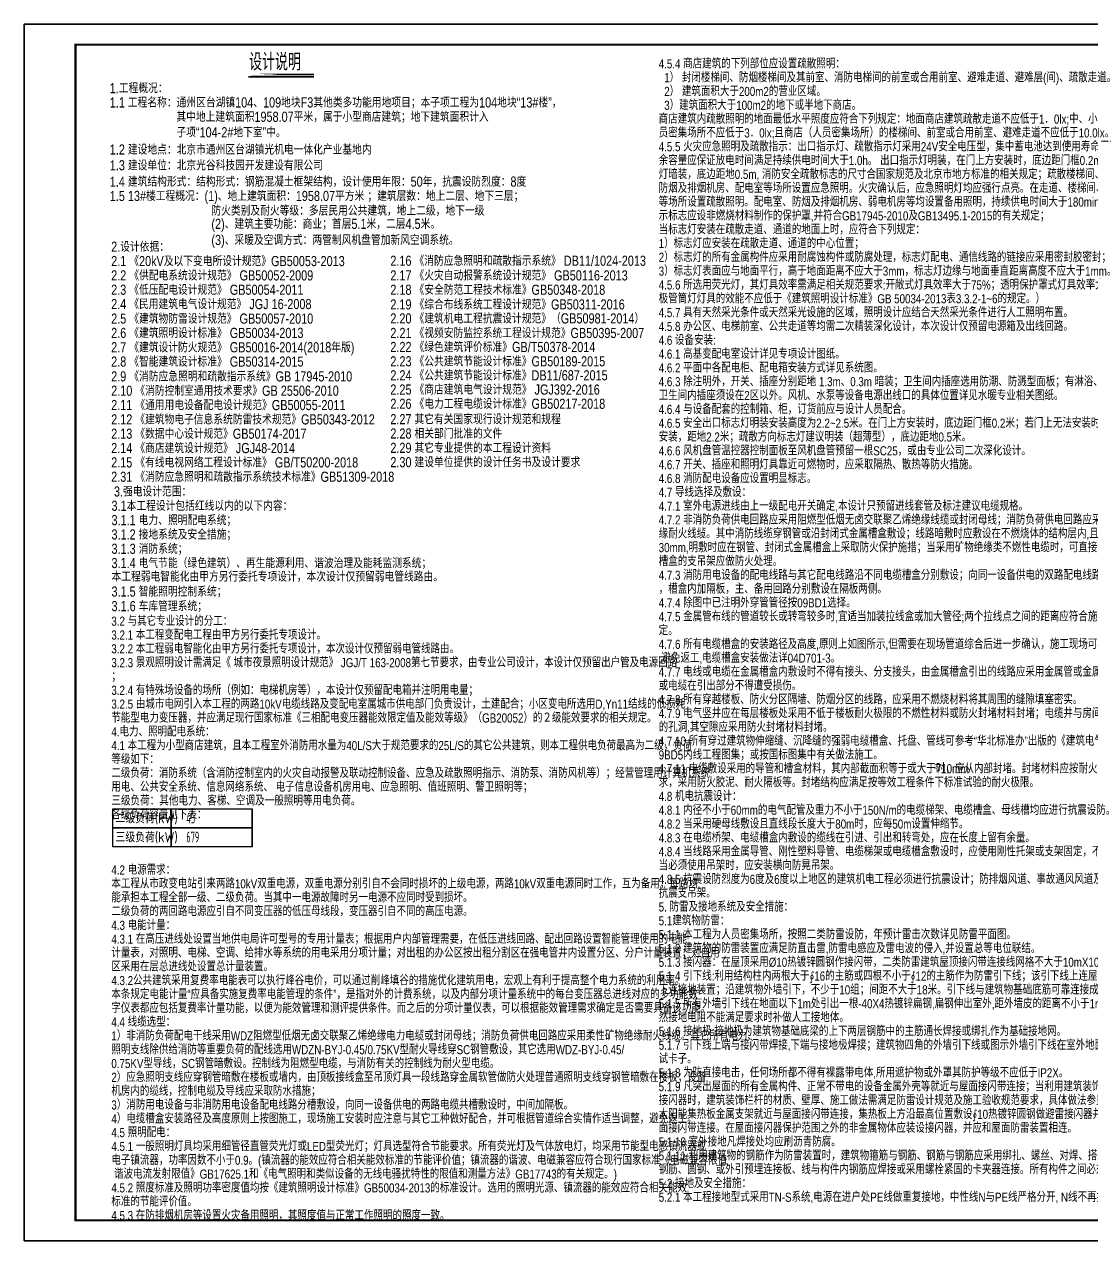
# Model space of a CAD drawing. Extents: x -179932 to 111184, y 127561 to 305761.
# Drawn here: x -179932 to -127792, y 246361 to 305761 of the extents above; entities that cross this region are included whole.
import ezdxf

# ---------------------------------------------------------------- set-up
doc = ezdxf.new("R2010")
doc.units = 0
doc.header["$LTSCALE"] = 1000
for name, color, linetype in [('DIM-箱柜', 3, 'CONTINUOUS'), ('TEL_TEXT', 3, 'CONTINUOUS'), ('TEL_TITLE', 7, 'CONTINUOUS'), ('内审意见修改', 2, 'CONTINUOUS')]:
    doc.layers.add(name, color=color, linetype=linetype)
doc.layers.add('内审要求修改2.10', color=6, linetype='CONTINUOUS', plot=False)
doc.layers.get('内审要求修改2.10').off()
doc.styles.add('_HZTXT', font='ROS', dxfattribs={"width": 0.8, "bigfont": 'JD'})
doc.styles.add('_HZXY', font='ros.shx', dxfattribs={"width": 0.7, "bigfont": 'jd.shx'})
doc.styles.get("Standard").update_dxf_attribs({"font": 'GBENOR', "bigfont": 'GBCBIG'})

# ---------------------------------------------------------------- blocks, each defined once
blk = doc.blocks.new('SADF AGF AERG AER GER')
at = {"layer": 'DIM-箱柜'}
blk.add_lwpolyline([(-462150, -1228514), (-378050, -1228514), (-378050, -1287914), (-462150, -1287914)], close=True, dxfattribs=at)
blk = doc.blocks.new('A$C6873132B')
at = {"layer": 'DIM-箱柜'}
blk.add_blockref('SADF AGF AERG AER GER', (378050, 1287914), dxfattribs=at)

msp = doc.modelspace()

# ---------------------------------------------------------------- linework, layer by layer
at = {"layer": 'TEL_TEXT'}
for p, q in [((-168984, 303191), (-165784, 303191)), ((-165784, 303191), (-168984, 303191))]:
    msp.add_line(p, q, dxfattribs=at)
at = {"layer": 'TEL_TEXT', "const_width": 83.3}
msp.add_lwpolyline([(-168984, 303316), (-165784, 303316)], close=True, dxfattribs=at)
at = {"layer": 'TEL_TEXT'}
for points in [[(-175607, 267449), (-168798, 267449), (-168798, 265593), (-175607, 265593)], [(-172759, 267449), (-172759, 267449), (-172759, 265593), (-172759, 265593)], [(-168798, 267449), (-168798, 267449), (-168798, 265593), (-168798, 265593)], [(-175607, 266521), (-168798, 266521), (-168798, 266521), (-175607, 266521)]]:
    msp.add_lwpolyline(points, close=True, dxfattribs=at)
at = {"layer": 'TEL_TITLE'}
msp.add_lwpolyline([(-179932, 246361), (-95832, 246361), (-95832, 305761), (-179932, 305761)], close=True, dxfattribs=at)
at = {"layer": 'TEL_TITLE', "const_width": 100}
msp.add_lwpolyline([(-177432, 247361), (-96832, 247361), (-96832, 304761), (-177432, 304761)], close=True, dxfattribs=at)

# ---------------------------------------------------------------- block references
at = {"layer": 'DIM-箱柜'}
msp.add_blockref('SADF AGF AERG AER GER', (282218, 1534275), dxfattribs=at)
at = {"layer": '内审要求修改2.10'}
msp.add_blockref('A$C6873132B', (-95832, 246361), dxfattribs=at)

# ---------------------------------------------------------------- texts
at = {"layer": 'TEL_TEXT', "width": 0.8}
for s, height, style, p in [('设计说明', 833.3, '_HZXY', (-168952, 303507)), ('4.5.4 商店建筑的下列部位应设置疏散照明：', 446.51, '_HZTXT', (-148943, 303610)), ('1.工程概况：', 496.1, '_HZTXT', (-175758, 302399)), ('1） 封闭楼梯间、防烟楼梯间及其前室、消防电梯间的前室或合用前室、避难走道、避难层(间)、疏散走道。', 446.51, '_HZTXT', (-148673, 302935)), ('2） 建筑面积大于200m2的营业区域。', 446.51, '_HZTXT', (-148673, 302260)), ('1.1 工程名称：通州区台湖镇104、109地块F3其他类多功能用地项目；本子项工程为104地块“13#楼”，', 496.12, '_HZTXT', (-175758, 301699)), ('3）建筑面积大于100m2的地下或半地下商店。', 446.51, '_HZTXT', (-148673, 301585)), ('商店建筑内疏散照明的地面最低水平照度应符合下列规定：地面商店建筑疏散走道不应低于1．0lx;中、小型商店建筑营业区等人', 446.51, '_HZTXT', (-148943, 300910)), ('子项“104-2#地下室”中。 ', 496.12, '_HZTXT', (-172502, 300241)), ('员密集场所不应低于3．0lx;且商店（人员密集场所）的楼梯间、前室或合用前室、避难走道不应低于10.0lx。', 446.51, '_HZTXT', (-148943, 300235)), ('4.5.5 火灾应急照明及疏散指示：出口指示灯、疏散指示灯采用24V安全电压型，集中蓄电池达到使用寿命周期后标称的剩', 446.51, '_HZTXT', (-148943, 299560)), ('1.2 建设地点：北京市通州区台湖镇光机电一体化产业基地内 ', 496.12, '_HZTXT', (-175758, 299399)), ('余容量应保证放电时间满足持续供电时间大于1.0h。 出口指示灯明装，在门上方安装时，底边距门框0.2m。疏散诱导指示', 446.51, '_HZTXT', (-148943, 298885)), ('1.3 建设单位：北京光谷科技园开发建设有限公司', 496.12, '_HZTXT', (-175758, 298629)), ('1.4 建筑结构形式：结构形式：钢筋混凝土框架结构，设计使用年限：50年，抗震设防烈度：8度  ', 496.12, '_HZTXT', (-175758, 297832)), ('灯暗装，底边距地0.5m, 消防安全疏散标志的尺寸合国家规范及北京市地方标准的相关规定；疏散楼梯间、疏散通道、门厅、', 446.51, '_HZTXT', (-148943, 298210)), ('1.5 13#楼工程概况：(1)、地上建筑面积：1958.07平方米 ；建筑层数：地上二层、地下三层；', 496.12, '_HZTXT', (-175758, 297132)), ('防烟及排烟机房、配电室等场所设置应急照明。火灾确认后，应急照明灯均应强行点亮。在走道、楼梯间、门厅、通往室外的出入口', 446.51, '_HZTXT', (-148943, 297535)), ('等场所设置疏散照明。配电室、防烟及排烟机房、弱电机房等均设置备用照明，持续供电时间大于180min；应急照明及疏散指', 446.51, '_HZTXT', (-148943, 296860)), ('防火类别及耐火等级：多层民用公共建筑，地上二级，地下一级 ', 496.12, '_HZTXT', (-170794, 296417)), ('示标志应设非燃烧材料制作的保护罩,并符合GB17945-2010及GB13495.1-2015的有关规定；', 446.51, '_HZTXT', (-148943, 296185)), ('(2)、建筑主要功能：商业；首层5.1米，二层4.5米。  ', 496.12, '_HZTXT', (-170794, 295769)), ('当标志灯安装在疏散走道、通道的地面上时，应符合下列规定：', 446.51, '_HZTXT', (-148943, 295510)), ('(3)、采暖及空调方式：两管制风机盘管加新风空调系统。', 496.12, '_HZTXT', (-170794, 294982)), ('1）标志灯应安装在疏散走道、通道的中心位置；', 446.51, '_HZTXT', (-148943, 294835)), ('2.设计依据：', 496.1, '_HZTXT', (-175690, 294652)), ('2）标志灯的所有金属构件应采用耐腐蚀构件或防腐处理，标志灯配电、通信线路的链接应采用密封胶密封；', 446.51, '_HZTXT', (-148943, 294160)), ('2.1 《20kV及以下变电所设计规范》GB50053-2013', 496.12, '_HZTXT', (-175690, 293952)), ('2.2 《供配电系统设计规范》 GB50052-2009', 496.12, '_HZTXT', (-175690, 293252)), ('2.17 《火灾自动报警系统设计规范》 GB50116-2013', 496.12, '_HZTXT', (-162051, 293252)), ('3）标志灯表面应与地面平行，高于地面距离不应大于3mm，标志灯边缘与地面垂直距离高度不应大于1mm。', 446.51, '_HZTXT', (-148943, 293485)), ('2.3 《低压配电设计规范》 GB50054-2011', 496.12, '_HZTXT', (-175690, 292552)), ('2.18 《安全防范工程技术标准》GB50348-2018', 496.12, '_HZTXT', (-162051, 292552)), ('4.5.6 所选用荧光灯，其灯具效率需满足相关规范要求:开敞式灯具效率大于75%%%；透明保护罩式灯具效率大于70%。（发光二', 446.51, '_HZTXT', (-148943, 292810)), ('2.4 《民用建筑电气设计规范》 JGJ 16-2008', 496.12, '_HZTXT', (-175690, 291852)), ('2.19 《综合布线系统工程设计规范》GB50311-2016', 496.12, '_HZTXT', (-162051, 291835)), ('极管筒灯灯具的效能不应低于《建筑照明设计标准》GB 50034-2013表3.3.2-1~6的规定。）', 446.51, '_HZTXT', (-148943, 292135)), ('2.5 《建筑物防雷设计规范》 GB50057-2010', 496.12, '_HZTXT', (-175690, 291143)), ('2.20 《建筑机电工程抗震设计规范》（GB50981-2014）', 496.12, '_HZTXT', (-162051, 291152)), ('4.5.7 具有天然采光条件或天然采光设施的区域，照明设计应结合天然采光条件进行人工照明布置。', 446.51, '_HZTXT', (-148943, 291460)), ('4.5.8 办公区、电梯前室、公共走道等均需二次精装深化设计，本次设计仅预留电源箱及出线回路。', 446.51, '_HZTXT', (-148943, 290785)), ('2.6 《建筑照明设计标准》 GB50034-2013', 496.12, '_HZTXT', (-175690, 290443)), ('2.21 《视频安防监控系统工程设计规范》GB50395-2007', 496.12, '_HZTXT', (-162051, 290440)), ('4.6 设备安装:', 446.5, '_HZTXT', (-148943, 290110)), ('2.22 《绿色建筑评价标准》GB/T50378-2014', 496.12, '_HZTXT', (-162051, 289756)), ('4.6.1 高基变配电室设计详见专项设计图纸。', 446.51, '_HZTXT', (-148943, 289435)), ('2.8 《智能建筑设计标准》 GB50314-2015', 496.12, '_HZTXT', (-175690, 289043)), ('2.23 《公共建筑节能设计标准》GB50189-2015', 496.12, '_HZTXT', (-162051, 289056)), ('2.9 《消防应急照明和疏散指示系统》GB 17945-2010', 496.12, '_HZTXT', (-175690, 288320)), ('2.24 《公共建筑节能设计标准》DB11/687-2015', 496.12, '_HZTXT', (-162051, 288373)), ('4.6.2 平面中各配电柜、配电箱安装方式详见系统图。', 446.51, '_HZTXT', (-148943, 288760)), ('2.10 《消防控制室通用技术要求》GB 25506-2010', 496.12, '_HZTXT', (-175690, 287620)), ('4.6.3 除注明外，开关、插座分别距地 1.3m、0.3m 暗装；卫生间内插座选用防潮、防溅型面板；有淋浴、浴缸的', 446.51, '_HZTXT', (-148943, 288085)), ('卫生间内插座须设在2区以外。风机、水泵等设备电源出线口的具体位置详见水暖专业相关图纸。', 446.51, '_HZTXT', (-148943, 287410)), ('2.11 《通用用电设备配电设计规范》GB50055-2011', 496.12, '_HZTXT', (-175690, 286920)), ('4.6.4 与设备配套的控制箱、柜，订货前应与设计人员配合。', 446.51, '_HZTXT', (-148943, 286735)), ('2.12 《建筑物电子信息系统防雷技术规范》GB50343-2012', 496.12, '_HZTXT', (-175690, 286220)), ('2.27 其它有关国家现行设计规范和规程', 496.12, '_HZTXT', (-162051, 286230)), ('4.6.5 安全出口标志灯明装安装高度为2.2~2.5米。在门上方安装时，底边距门框0.2米；若门上无法安装时，在门旁墙上', 446.51, '_HZTXT', (-148943, 286060)), ('2.13 《数据中心设计规范》GB50174-2017', 496.12, '_HZTXT', (-175690, 285520)), ('2.28 相关部门批准的文件', 496.12, '_HZTXT', (-162051, 285530)), ('安装，距地2.2米；疏散方向标志灯建议明装（超薄型），底边距地0.5米。', 446.51, '_HZTXT', (-148943, 285385)), ('2.29 其它专业提供的本工程设计资料', 496.12, '_HZTXT', (-162051, 284830)), ('4.6.6 风机盘管温控器控制面板至风机盘管预留一根SC25，或由专业公司二次深化设计。', 446.51, '_HZTXT', (-148943, 284710)), ('2.30 建设单位提供的设计任务书及设计要求', 496.12, '_HZTXT', (-162051, 284130)), ('4.6.7 开关、插座和照明灯具靠近可燃物时，应采取隔热、散热等防火措施。', 446.51, '_HZTXT', (-148943, 284035)), ('4.6.8 消防配电设备应设置明显标志。', 446.51, '_HZTXT', (-148943, 283360)), ('3.强电设计范围：', 496.1, '_HZTXT', (-175554, 282701)), ('4.7 导线选择及敷设：', 446.51, '_HZTXT', (-148943, 282685)), ('3.1本工程设计包括红线以内的以下内容：', 496.12, '_HZTXT', (-175673, 282001)), ('4.7.1 室外电源进线由上一级配电开关确定,本设计只预留进线套管及标注建议电缆规格。', 446.51, '_HZTXT', (-148943, 282010)), ('3.1.1 电力、照明配电系统；', 496.12, '_HZTXT', (-175673, 281301)), ('4.7.2 非消防负荷供电回路应采用阻燃型低烟无卤交联聚乙烯绝缘线缆或封闭母线；消防负荷供电回路应采用柔性矿物绝', 446.51, '_HZTXT', (-148943, 281335)), ('3.1.2 接地系统及安全措施；', 496.12, '_HZTXT', (-175673, 280601)), ('缘耐火线缆。其中消防线缆穿钢管或沿封闭式金属槽盒敷设；线路暗敷时应敷设在不燃烧体的结构层内,且保护层厚度不应小于', 446.51, '_HZTXT', (-148943, 280660)), ('3.1.3 消防系统；', 496.12, '_HZTXT', (-175673, 279901)), ('30mm,明敷时应在钢管、封闭式金属槽盒上采取防火保护施措；当采用矿物绝缘类不燃性电缆时，可直接明敷。消防用电缆', 446.51, '_HZTXT', (-148943, 279985)), ('槽盒的支吊架应做防火处理。', 446.51, '_HZTXT', (-148943, 279310)), ('3.1.4 电气节能（绿色建筑）、再生能源利用、谐波治理及能耗监测系统；', 496.12, '_HZTXT', (-175673, 279205)), ('本工程弱电智能化由甲方另行委托专项设计，本次设计仅预留弱电管线路由。', 496.12, '_HZTXT', (-175673, 278546)), ('4.7.3 消防用电设备的配电线路与其它配电线路沿不同电缆槽盒分别敷设；向同一设备供电的双路配电线路同槽盒敷设时', 446.51, '_HZTXT', (-148943, 278635)), ('3.1.5 智能照明控制系统；', 496.12, '_HZTXT', (-175673, 277814)), ('，槽盒内加隔板，主、备用回路分别敷设在隔板两侧。', 446.51, '_HZTXT', (-148943, 277960)), ('3.1.6 车库管理系统；', 496.12, '_HZTXT', (-175673, 277101)), ('4.7.4 除图中已注明外穿管管径按09BD1选择。', 446.51, '_HZTXT', (-148943, 277285)), ('3.2 与其它专业设计的分工：', 446.51, '_HZTXT', (-175680, 276390)), ('4.7.5 金属管布线的管道较长或转弯较多时,宜适当加装拉线盒或加大管径;两个拉线点之间的距离应符合施工验收规范的规', 446.51, '_HZTXT', (-148943, 276610)), ('3.2.1 本工程变配电工程由甲方另行委托专项设计。', 446.51, '_HZTXT', (-175680, 275715)), ('定。', 446.5, '_HZTXT', (-148943, 275935)), ('4.7.6 所有电缆槽盒的安装路径及高度,原则上如图所示,但需要在现场管道综合后进一步确认，施工现场可根据实情作适当调整', 446.51, '_HZTXT', (-148943, 275260)), ('3.2.2 本工程弱电智能化由甲方另行委托专项设计，本次设计仅预留弱电管线路由。', 446.51, '_HZTXT', (-175680, 275040)), (',避免返工,电缆槽盒安装做法详04D701-3。', 446.51, '_HZTXT', (-148943, 274585)), ('3.2.3 景观照明设计需满足《 城市夜景照明设计规范》 JGJ/T 163-2008第七节要求，由专业公司设计，本设计仅预留出户管及电源回路', 446.51, '_HZTXT', (-175680, 274365)), ('；', 447, '_HZTXT', (-175680, 273690)), ('4.7.7 电线或电缆在金属槽盒内敷设时不得有接头、分支接头，由金属槽盒引出的线路应采用金属管或金属软管保护，电线', 446.51, '_HZTXT', (-148943, 273910)), ('3.2.4 有特殊场设备的场所（例如：电梯机房等），本设计仅预留配电箱并注明用电量；', 446.51, '_HZTXT', (-175680, 273015)), ('或电缆在引出部分不得遭受损伤。', 446.51, '_HZTXT', (-148943, 273235)), ('3.2.5 由城市电网引入本工程的两路10kV电缆线路及变配电室属城市供电部门负责设计，土建配合；小区变电所选用D,Yn11结线的低损耗', 446.51, '_HZTXT', (-175680, 272340)), ('4.7.8 所有穿越楼板、防火分区隔墙、防烟分区的线路，应采用不燃烧材料将其周围的缝隙填塞密实。', 446.51, '_HZTXT', (-148943, 272560)), ('节能型电力变压器，并应满足现行国家标准《三相配电变压器能效限定值及能效等级》（GB20052）的２级能效要求的相关规定。', 446.51, '_HZTXT', (-175680, 271665)), ('4.7.9 电气竖井应在每层楼板处采用不低于楼板耐火极限的不燃性材料或防火封堵材料封堵；电缆井与房间、走道等相连通', 446.51, '_HZTXT', (-148943, 271885)), ('4.电力、照明配电系统：', 446.51, '_HZTXT', (-175680, 270990)), ('的孔洞,其空隙应采用防火封堵材料封堵。', 446.51, '_HZTXT', (-148943, 271210)), ('4.7.10 所有穿过建筑物伸缩缝、沉降缝的强弱电缆槽盒、托盘、管线可参考“华北标准办”出版的《建筑电气通用图集》0', 446.51, '_HZTXT', (-148943, 270535)), ('4.1 本工程为小型商店建筑，且本工程室外消防用水量为40L/S大于规范要求的25L/S的其它公共建筑，则本工程供电负荷最高为二级，负荷', 446.51, '_HZTXT', (-175680, 270315)), ('9BD5内线工程图集；或按国标图集中有关做法施工。', 446.51, '_HZTXT', (-148943, 269860)), ('等级如下：', 446.5, '_HZTXT', (-175680, 269640)), ('4.7.11 电缆敷设采用的导管和槽盒材料，其内部截面积等于或大于710mm', 446.51, '_HZTXT', (-148943, 269185)), ('时，应从内部封堵。封堵材料应按耐火等级要', 446.51, '_HZTXT', (-135402, 269185)), ('二级负荷：消防系统（含消防控制室内的火灾自动报警及联动控制设备、应急及疏散照明指示、消防泵、消防风机等）；经营管理用计算机系统', 446.51, '_HZTXT', (-175680, 268965)), ('2', 225, '_HZTXT', (-135492, 269410)), ('用电、公共安全系统、信息网络系统、 电子信息设备机房用电、应急照明、值班照明、警卫照明等；', 446.51, '_HZTXT', (-175680, 268290)), ('求，采用防火胶泥、耐火隔板等。封堵结构应满足按等效工程条件下标准试验的耐火极限。', 446.51, '_HZTXT', (-148943, 268510)), ('三级负荷：其他电力、客梯、空调及一般照明等用电负荷。  ', 450, '_HZTXT', (-175680, 267615)), ('4.8 机电抗震设计：', 446.51, '_HZTXT', (-148943, 267835)), ('各级负荷容量见下表：', 446.5, '_HZTXT', (-175680, 266940)), ('4.8.1 内径不小于60mm的电气配管及重力不小于150N/m的电缆梯架、电缆槽盒、母线槽均应进行抗震设防。', 446.51, '_HZTXT', (-148943, 267160)), ('4.8.2 当采用硬母线敷设且直线段长度大于80m时，应每50m设置伸缩节。', 446.51, '_HZTXT', (-148943, 266485)), ('4.8.3 在电缆桥架、电缆槽盒内敷设的缆线在引进、引出和转弯处，应在长度上留有余量。', 446.51, '_HZTXT', (-148943, 265810)), ('4.8.4 当线路采用金属导管、刚性塑料导管、电缆梯架或电缆槽盒敷设时，应使用刚性托架或支架固定，不宜使用吊架。', 446.51, '_HZTXT', (-148943, 265135)), ('当必须使用吊架时，应安装横向防晃吊架。', 446.51, '_HZTXT', (-148943, 264460)), ('4.2 电源需求：', 446.5, '_HZTXT', (-175680, 264240)), ('本工程从市政变电站引来两路10kV双重电源，双重电源分别引自不会同时损坏的上级电源，两路10kV双重电源同时工作，互为备用，每路均', 446.51, '_HZTXT', (-175680, 263565)), ('4.8.5 抗震设防烈度为6度及6度以上地区的建筑机电工程必须进行抗震设计；防排烟风道、事故通风风道及相关设备应采用', 446.51, '_HZTXT', (-148943, 263785)), ('能承担本工程全部一级、二级负荷。当其中一电源故障时另一电源不应同时受到损坏。', 446.51, '_HZTXT', (-175680, 262890)), ('抗震支吊架。', 446.5, '_HZTXT', (-148943, 263110)), ('二级负荷的两回路电源应引自不同变压器的低压母线段，变压器引自不同的高压电源。', 446.51, '_HZTXT', (-175680, 262215)), ('5. 防雷及接地系统及安全措施：', 446.51, '_HZTXT', (-148943, 262435)), ('4.3 电能计量：', 446.5, '_HZTXT', (-175680, 261540)), ('5.1建筑物防雷：', 446.5, '_HZTXT', (-148943, 261760)), ('4.3.1 在高压进线处设置当地供电局许可型号的专用计量表；根据用户内部管理需要，在低压进线回路、配出回路设置智能管理使用的电能', 446.51, '_HZTXT', (-175680, 260865)), ('5.1.1 本工程为人员密集场所，按照二类防雷设防，年预计雷击次数详见防雷平面图。', 446.51, '_HZTXT', (-148943, 261085)), ('5.1.2 建筑物的防雷装置应满足防直击雷,防雷电感应及雷电波的侵入,并设置总等电位联结。', 446.51, '_HZTXT', (-148943, 260410)), ('计量表，对照明、电梯、空调、给排水等系统的用电采用分项计量；对出租的办公区按出租分割区在强电管井内设置分区、分户计量装置；对自用', 446.51, '_HZTXT', (-175680, 260190)), ('5.1.3 接闪器：在屋顶采用%%c10热镀锌圆钢作接闪带，二类防雷建筑屋顶接闪带连接线网格不大于10mX10m或12mX8m。', 446.51, '_HZTXT', (-148943, 259735)), ('区采用在层总进线处设置总计量装置。', 446.51, '_HZTXT', (-175680, 259515)), ('4.3.2公共建筑采用复费率电能表可以执行峰谷电价，可以通过削峰填谷的措施优化建筑用电，宏观上有利于提高整个电力系统的利用率。', 446.51, '_HZTXT', (-175680, 258840)), ('5.1.4 引下线:利用结构柱内两根大于∮16的主筋或四根不小于∮12的主筋作为防雷引下线；该引下线上连屋顶接闪带，', 446.51, '_HZTXT', (-148943, 259060)), ('本条规定电能计量“应具备实施复费率电能管理的条件”，是指对外的计费系统，以及内部分项计量系统中的每台变压器总进线对应的多功能数', 446.51, '_HZTXT', (-175680, 258165)), ('下连接地装置；沿建筑物外墙引下，不少于10组；间距不大于18米。引下线与建筑物基础底筋可靠连接成网状接地装置。', 446.51, '_HZTXT', (-148943, 258385)), ('字仪表都应包括复费率计量功能，以便为能效管理和测评提供条件。而之后的分项计量仪表，可以根据能效管理需求确定是否需要具备该功能。', 446.51, '_HZTXT', (-175680, 257490)), ('5.1.5 所有外墙引下线在地面以下1m处引出一根-40X4热镀锌扁钢,扁钢伸出室外,距外墙皮的距离不小于1m，以备自', 446.51, '_HZTXT', (-148943, 257710)), ('4.4 线缆选型：', 446.5, '_HZTXT', (-175680, 256815)), ('然接地电阻不能满足要求时补做人工接地体。', 446.51, '_HZTXT', (-148943, 257035)), ('1）非消防负荷配电干线采用WDZ阻燃型低烟无卤交联聚乙烯绝缘电力电缆或封闭母线；消防负荷供电回路应采用柔性矿物绝缘耐火线缆。其它所有电力、', 446.51, '_HZTXT', (-175680, 256140)), ('5.1.6 接地极:接地极为建筑物基础底梁的上下两层钢筋中的主筋通长焊接或绑扎作为基础接地网。', 446.51, '_HZTXT', (-148943, 256360)), ('5.1.7 引下线上端与接闪带焊接,下端与接地极焊接；建筑物四角的外墙引下线或图示外墙引下线在室外地面上0.5m处设测', 446.51, '_HZTXT', (-148943, 255685)), ('照明支线除供给消防等重要负荷的配线选用WDZN-BYJ-0.45/0.75KV型耐火导线穿SC钢管敷设，其它选用WDZ-BYJ-0.45/', 446.51, '_HZTXT', (-175680, 255465)), ('试卡子。', 446.5, '_HZTXT', (-148943, 255010)), ('0.75KV型导线，SC钢管暗敷设。控制线为阻燃型电缆，与消防有关的控制线为耐火型电缆。', 446.51, '_HZTXT', (-175680, 254790)), ('5.1.8 为防直接电击，任何场所都不得有裸露带电体,所用遮护物或外罩其防护等级不应低于IP2X。', 446.51, '_HZTXT', (-148943, 254335)), ('2）应急照明支线应穿钢管暗敷在楼板或墙内，由顶板接线盒至吊顶灯具一段线路穿金属软管做防火处理普通照明支线穿钢管暗敷在楼板；设备', 446.51, '_HZTXT', (-175680, 254115)), ('机房内的缆线，控制电缆及导线应采取防水措施；', 446.51, '_HZTXT', (-175680, 253440)), ('5.1.9 凡突出屋面的所有金属构件、正常不带电的设备金属外壳等就近与屋面接闪带连接；当利用建筑装饰栏杆做防雷', 446.51, '_HZTXT', (-148943, 253660)), ('3）消防用电设备与非消防用电设备配电线路分槽敷设，向同一设备供电的两路电缆共槽敷设时，中间加隔板。', 446.51, '_HZTXT', (-175680, 252765)), ('接闪器时，建筑装饰栏杆的材质、壁厚、施工做法需满足防雷设计规范及施工验收规范要求，具体做法参见相关图集； 屋顶', 446.51, '_HZTXT', (-148943, 252985)), ('4）电缆槽盒安装路径及高度原则上按图施工，现场施工安装时应注意与其它工种做好配合，并可根据管道综合实情作适当调整，避免返工。', 446.51, '_HZTXT', (-175680, 252090)), ('太阳能集热板金属支架就近与屋面接闪带连接，集热板上方沿最高位置敷设∮10热镀锌圆钢做避雷接闪器并沿支架引下与屋', 446.51, '_HZTXT', (-148943, 252310)), ('4.5 照明配电：', 446.5, '_HZTXT', (-175680, 251415)), ('面接闪带连接。在屋面接闪器保护范围之外的非金属物体应装设接闪器，并应和屋面防雷装置相连。', 446.51, '_HZTXT', (-148943, 251635)), ('5.1.10 室外接地凡焊接处均应刷沥青防腐。', 446.51, '_HZTXT', (-148943, 250960)), ('4.5.1 一般照明灯具均采用细管径直管荧光灯或LED型荧光灯；灯具选型符合节能要求。所有荧光灯及气体放电灯，均采用节能型电感镇流器或', 446.51, '_HZTXT', (-175680, 250740)), ('5.1.11 利用建筑物的钢筋作为防雷装置时，建筑物箍筋与钢筋、钢筋与钢筋应采用绑扎、螺丝、对焊、搭焊连接，单根', 446.51, '_HZTXT', (-148943, 250285)), ('电子镇流器，功率因数不小于0.9。(镇流器的能效应符合相关能效标准的节能评价值；镇流器的谐波、电磁兼容应符合现行国家标准《电磁兼容限值', 446.51, '_HZTXT', (-175680, 250065)), ('钢筋、圆钢、或外引预埋连接板、线与构件内钢筋应焊接或采用螺栓紧固的卡夹器连接。所有构件之间必须连接成电气通路。', 446.51, '_HZTXT', (-148943, 249610)), (' 谐波电流发射限值》GB17625.1和《电气照明和类似设备的无线电骚扰特性的限值和测量方法》GB17743的有关规定。)', 446.51, '_HZTXT', (-175680, 249390)), ('4.5.2 照度标准及照明功率密度值均按《建筑照明设计标准》GB50034-2013的标准设计。选用的照明光源、镇流器的能效应符合相关能效', 446.51, '_HZTXT', (-175680, 248715)), ('5.2 接地及安全措施：', 446.51, '_HZTXT', (-148943, 248935)), ('标准的节能评价值。', 446.5, '_HZTXT', (-175680, 248040)), ('5.2.1 本工程接地型式采用TN-S系统,电源在进户处PE线做重复接地，中性线N与PE线严格分开, N线不再接地。', 446.51, '_HZTXT', (-148943, 248260)), ('4.5.3 在防排烟机房等设置火灾备用照明，其照度值与正常工作照明的照度一致。', 446.51, '_HZTXT', (-175680, 247365))]:
    msp.add_text(s, height=height, dxfattribs=dict(at, style=style)).set_placement(p)
at = {"layer": 'TEL_TEXT'}
for s, p in [('二级负荷(kW)', (-175477, 266742)), ('三级负荷(kW)', (-175477, 265814))]:
    msp.add_text(s, height=506.4, dxfattribs=at).set_placement(p)
at = {"layer": 'TEL_TEXT', "width": 0.6}
for s, p in [('45', (-172017, 266742)), ('679', (-172017, 265814))]:
    msp.add_text(s, height=525, dxfattribs=at).set_placement(p)
at = {"layer": '内审意见修改', "style": '_HZTXT', "width": 0.8}
for s, p in [('其中地上建筑面积1958.07平米，属于小型商店建筑；地下建筑面积计入', (-172502, 300999)), ('2.16 《消防应急照明和疏散指示系统》 DB11/1024-2013', (-162051, 293968)), ('2.7 《建筑设计防火规范》 GB50016-2014(2018年版)', (-175690, 289743)), ('2.25 《商店建筑电气设计规范》 JGJ392-2016', (-162051, 287678)), ('2.26 《电力工程电缆设计标准》GB50217-2018', (-162051, 286984)), ('2.14 《商店建筑设计规范》 JGJ48-2014 ', (-175690, 284820)), ('2.15 《有线电视网络工程设计标准》 GB/T50200-2018 ', (-175690, 284120)), ('2.31 《消防应急照明和疏散指示系统技术标准》GB51309-2018', (-175690, 283420))]:
    msp.add_text(s, height=496.12, dxfattribs=at).set_placement(p)

doc.saveas('drawing.dxf')
